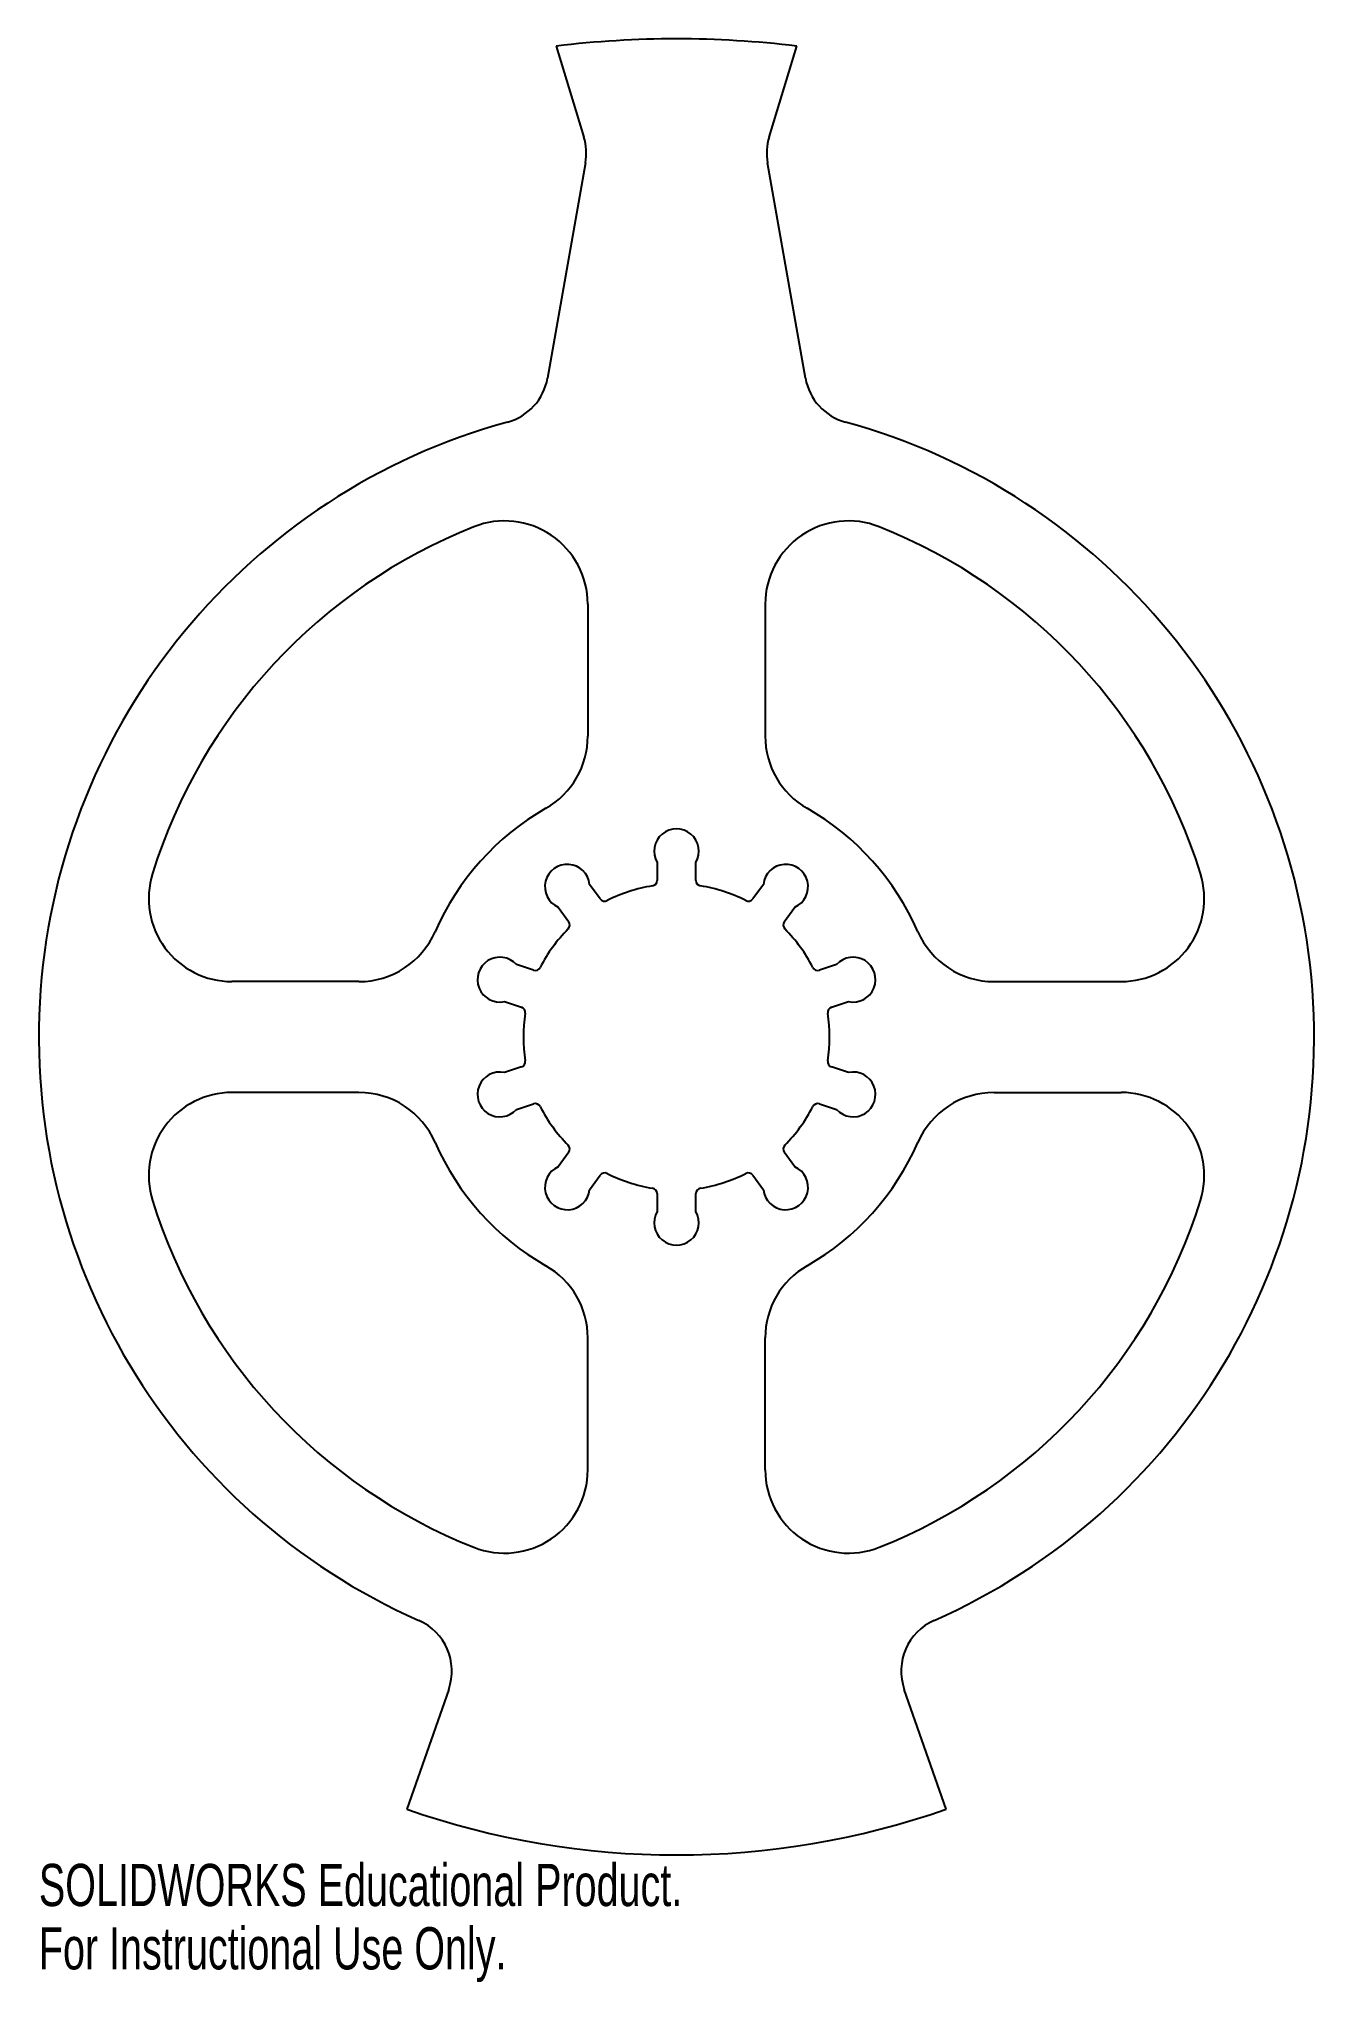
# Model space of a CAD drawing. Header units: inches. Extents: x -2.88 to 2.88, y -4.26 to 4.5.
import ezdxf

# ---------------------------------------------------------------- set-up
doc = ezdxf.new("R2010")
doc.units = ezdxf.units.IN
doc.header["$MEASUREMENT"] = 0
doc.styles.add('SLDTEXTSTYLE0', font='TXT', dxfattribs={"width": 0.7})

msp = doc.modelspace()

# ---------------------------------------------------------------- linework, layer by layer
at = {"color": 7, "linetype": 'Continuous', "lineweight": 25}
for p, q in [((-0.5421, 4.4672), (-0.4174, 4.0572)), ((0.4174, 4.0572), (0.5421, 4.4672)), ((-0.4104, 3.9411), (-0.5816, 2.9699)), ((0.5816, 2.9699), (0.4104, 3.9411)), ((-0.4, 1.9518), (-0.4, 1.3568)), ((0.4, 1.9518), (0.4, 1.3568)), ((-0.0875, 0.7871), (-0.0875, 0.7061)), ((0.0875, 0.7061), (0.0875, 0.7871)), ((-0.3442, 0.6227), (-0.3918, 0.6882)), ((0.3918, 0.6882), (0.3442, 0.6227)), ((-0.5334, 0.5853), (-0.4858, 0.5198)), ((0.4858, 0.5198), (0.5334, 0.5853)), ((-0.6445, 0.3014), (-0.7215, 0.3264)), ((0.7215, 0.3264), (0.6445, 0.3014)), ((-1.4321, 0.25), (-2.0048, 0.25)), ((1.4321, 0.25), (2.0048, 0.25)), ((-0.7756, 0.16), (-0.6986, 0.135)), ((0.6986, 0.135), (0.7756, 0.16)), ((-0.6986, -0.135), (-0.7756, -0.16)), ((0.7756, -0.16), (0.6986, -0.135)), ((-1.4321, -0.25), (-2.0048, -0.25)), ((1.4321, -0.25), (2.0048, -0.25)), ((-0.7215, -0.3264), (-0.6445, -0.3014)), ((0.6445, -0.3014), (0.7215, -0.3264)), ((-0.4858, -0.5198), (-0.5334, -0.5853)), ((0.5334, -0.5853), (0.4858, -0.5198)), ((-0.3918, -0.6882), (-0.3442, -0.6227)), ((0.3442, -0.6227), (0.3918, -0.6882)), ((-0.0875, -0.7061), (-0.0875, -0.7871)), ((0.0875, -0.7871), (0.0875, -0.7061)), ((-0.4, -1.9518), (-0.4, -1.3568)), ((0.4, -1.9518), (0.4, -1.3568)), ((-1.027, -2.9408), (-1.2157, -3.4813)), ((1.2157, -3.4813), (1.027, -2.9408))]:
    msp.add_line(p, q, dxfattribs=at)
for centre, radius, start, end in [((0, 0), 4.5, 83.08063, 96.91937), ((-0.6566, 3.9845), 0.25, 350, 16.91937), ((0.6566, 3.9845), 0.25, 163.08063, 190), ((-0.8278, 3.0134), 0.25, 285.36131, 350), ((0.8278, 3.0134), 0.25, 190, 254.63869), ((0, 0), 2.875, 105.36131, 246.16143), ((0, 0), 2.875, 293.83857, 74.63869), ((0, 0), 2.475, 111.65689, 162.68535), ((-0.775, 1.9518), 0.375, 0, 111.65689), ((0.775, 1.9518), 0.375, 68.34311, 180), ((0, 0), 2.475, 17.31465, 68.34311), ((-0.775, 1.3568), 0.375, 299.73571, 0), ((0.775, 1.3568), 0.375, 180, 240.26429), ((0, 0), 1.1875, 119.73571, 156.42182), ((0, 0), 1.1875, 23.57818, 60.26429), ((0, 0.8375), 0.101, 330.03568, 209.96432), ((-2.0048, 0.625), 0.375, 162.68535, 270), ((-0.4923, 0.6776), 0.101, 6.03568, 245.96432), ((-0.1125, 0.7061), 0.025, 279.05269, 0), ((0.1125, 0.7061), 0.025, 180, 260.94731), ((0.4923, 0.6776), 0.101, 294.03568, 173.96432), ((2.0048, 0.625), 0.375, 270, 17.31465), ((-0.324, 0.6374), 0.025, 216, 296.94731), ((0, 0), 0.69, 99.05269, 116.94731), ((0, 0), 0.69, 63.05269, 80.94731), ((0.324, 0.6374), 0.025, 243.05269, 324), ((-1.4321, 0.625), 0.375, 270, 336.42182), ((0, 0), 0.69, 135.05269, 152.94731), ((-0.506, 0.5051), 0.025, 315.05269, 36), ((0.506, 0.5051), 0.025, 144, 224.94731), ((0, 0), 0.69, 27.05269, 44.94731), ((1.4321, 0.625), 0.375, 203.57818, 270), ((-0.7965, 0.2588), 0.101, 42.03568, 281.96432), ((0.7965, 0.2588), 0.101, 258.03568, 137.96432), ((-0.6368, 0.3252), 0.025, 252, 332.94731), ((0.6368, 0.3252), 0.025, 207.05269, 288), ((-0.7063, 0.1112), 0.025, 351.05269, 72), ((0, 0), 0.69, 171.05269, 188.94731), ((0.7063, 0.1112), 0.025, 108, 188.94731), ((0, 0), 0.69, 351.05269, 8.94731), ((-0.7965, -0.2588), 0.101, 78.03568, 317.96432), ((-0.7063, -0.1112), 0.025, 288, 8.94731), ((0.7063, -0.1112), 0.025, 171.05269, 252), ((0.7965, -0.2588), 0.101, 222.03568, 101.96432), ((-2.0048, -0.625), 0.375, 90, 197.31465), ((-1.4321, -0.625), 0.375, 23.57818, 90), ((1.4321, -0.625), 0.375, 90, 156.42182), ((2.0048, -0.625), 0.375, 342.68535, 90), ((-0.6368, -0.3252), 0.025, 27.05269, 108), ((0, 0), 0.69, 207.05269, 224.94731), ((0, 0), 0.69, 315.05269, 332.94731), ((0.6368, -0.3252), 0.025, 72, 152.94731), ((0, 0), 1.1875, 203.57818, 240.26429), ((-0.506, -0.5051), 0.025, 324, 44.94731), ((0.506, -0.5051), 0.025, 135.05269, 216), ((0, 0), 1.1875, 299.73571, 336.42182), ((-0.4923, -0.6776), 0.101, 114.03568, 353.96432), ((-0.324, -0.6374), 0.025, 63.05269, 144), ((0.324, -0.6374), 0.025, 36, 116.94731), ((0.4923, -0.6776), 0.101, 186.03568, 65.96432), ((0, 0), 0.69, 243.05269, 260.94731), ((-0.1125, -0.7061), 0.025, 0, 80.94731), ((0.1125, -0.7061), 0.025, 99.05269, 180), ((0, 0), 0.69, 279.05269, 296.94731), ((0, 0), 2.475, 197.31465, 248.34311), ((0, -0.8375), 0.101, 150.03568, 29.96432), ((0, 0), 2.475, 291.65689, 342.68535), ((-0.775, -1.3568), 0.375, 0, 60.26429), ((0.775, -1.3568), 0.375, 119.73571, 180), ((-0.775, -1.9518), 0.375, 248.34311, 0), ((0.775, -1.9518), 0.375, 180, 291.65689), ((-1.263, -2.8584), 0.25, 340.75, 66.16143), ((1.263, -2.8584), 0.25, 113.83857, 199.25), ((0, 0), 3.6875, 250.75, 289.25)]:
    msp.add_arc(centre, radius, start, end, dxfattribs=at)

# ---------------------------------------------------------------- texts
at = {"color": 7, "linetype": 'Continuous', "char_height": 0.1903, "attachment_point": 1, "style": 'SLDTEXTSTYLE0'}
for s, insert in [('SOLIDWORKS Educational Product.', (-2.875, -3.7276)), ('For Instructional Use Only.', (-2.875, -4.0131))]:
    msp.add_mtext(s, dxfattribs=dict(at, insert=insert))

doc.saveas('drawing.dxf')
